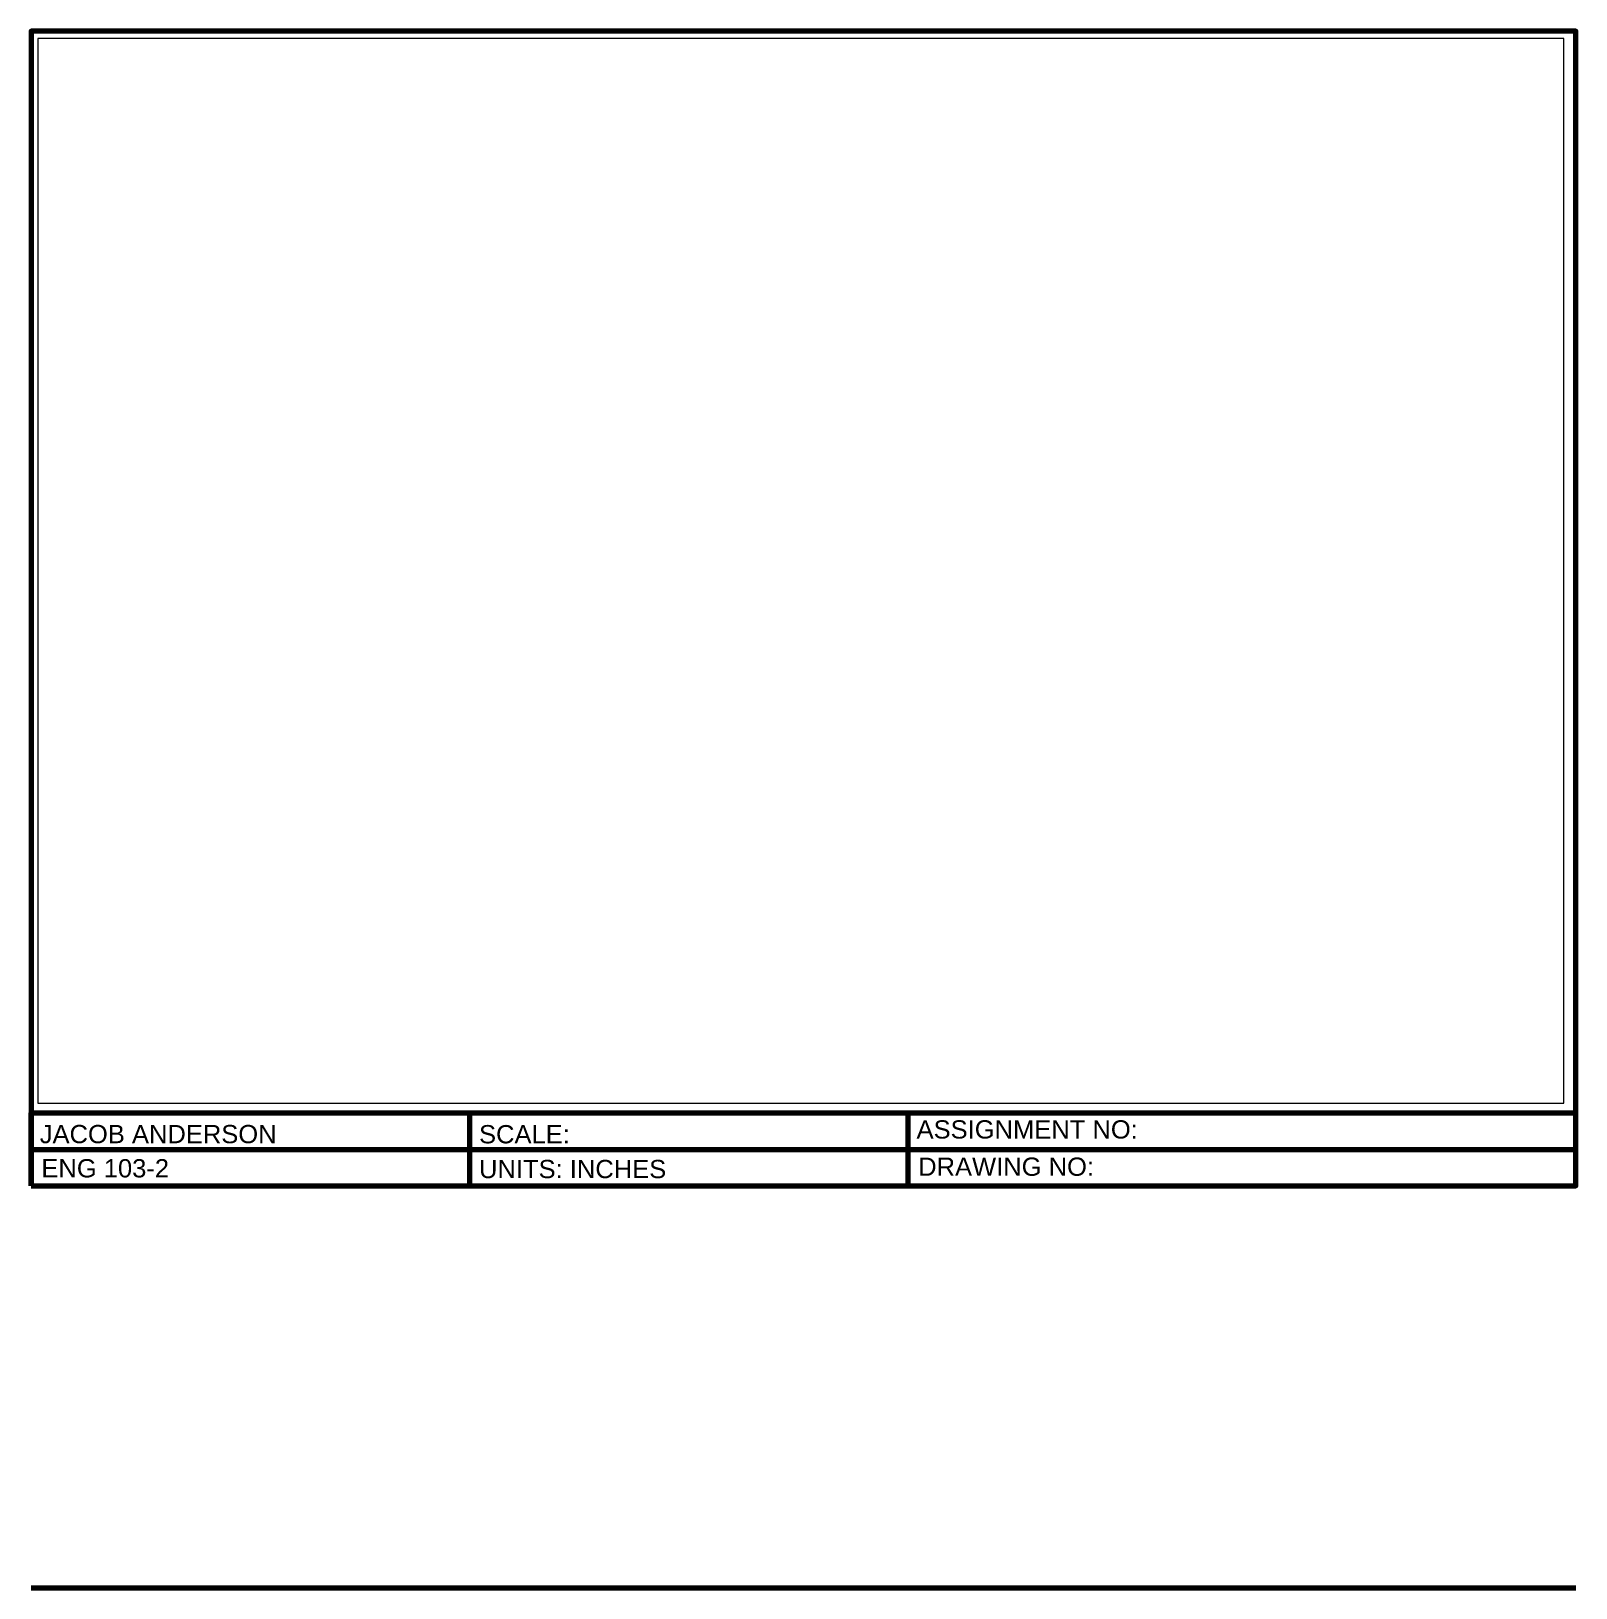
# Paper-space layout 'Layout1' of a CAD drawing. Header units: inches. Extents: x 0.1 to 10.6, y -2.7 to 8.
import ezdxf

# ---------------------------------------------------------------- set-up
doc = ezdxf.new("R2010")
doc.units = ezdxf.units.IN
doc.header["$MEASUREMENT"] = 0
doc.layers.add('TITLEBLOCK', color=250, linetype='Continuous', lineweight=120)
doc.layers.add('TITLEBLOCK TEXT', color=250, linetype='Continuous')
doc.layers.add('VIEWPORT', color=3, linetype='Continuous')
doc.styles.get("Standard").update_dxf_attribs({"font": 'Arial Regular.ttf'})

psp = doc.layouts.get("Layout1")

# ---------------------------------------------------------------- linework, layer by layer
at = {"layer": 'TITLEBLOCK'}
for p, q in [((0.05, 0.55), (10.617, 0.55)), ((0.05, 0.05), (0.05, 0.55)), ((3.05, 0.05), (3.05, 0.55)), ((6.05, 0.05), (6.05, 0.55)), ((0.05, 0.3), (10.617, 0.3)), ((0.05, 0.05), (10.617, 0.05)), ((0.05, -2.7), (10.617, -2.7)), ((0.05, -2.7), (10.617, -2.7))]:
    psp.add_line(p, q, dxfattribs=at)
psp.add_lwpolyline([(0.05, 0.05), (10.617, 0.05), (10.617, 7.95), (0.05, 7.95)], close=True, dxfattribs=at)

# ---------------------------------------------------------------- texts
at = {"layer": 'TITLEBLOCK TEXT', "char_height": 0.125, "attachment_point": 1}
for s, width, heights, insert in [('JACOB ANDERSON', 2.95883, [0], (0.109, 0.467)), ('SCALE:', 2.94797, [0.206], (3.114, 0.466)), ('ASSIGNMENT NO:', 4.53527, [0], (6.107, 0.499)), ('ENG 103-2', 2.9534, [0], (0.12, 0.233)), ('UNITS: INCHES', 2.94254, [0.19], (3.114, 0.228)), ('DRAWING NO:', 4.51806, [0], (6.118, 0.244))]:
    psp.add_mtext_dynamic_manual_height_columns(s, width=width, gutter_width=1, heights=heights, dxfattribs=dict(at, insert=insert))

# ---------------------------------------------------------------- viewports
at = {"layer": 'VIEWPORT'}
psp.add_viewport(center=(5.316, 4.258), size=(10.439, 7.285), view_center_point=(5.752, 4.258), view_height=8.60598, dxfattribs=at)

doc.saveas('drawing.dxf')
